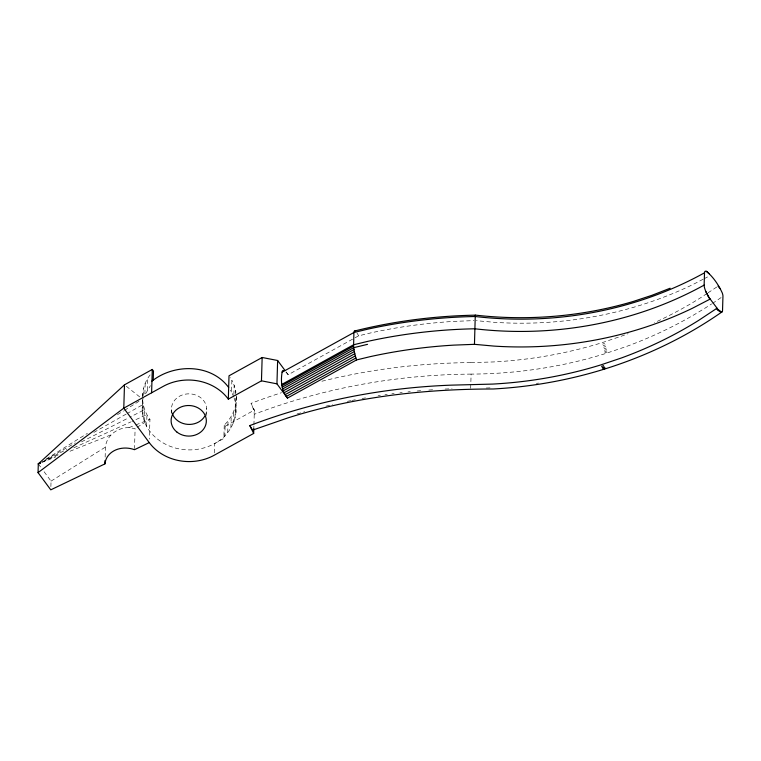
<?xml version="1.0" encoding="UTF-8"?>
<svg xmlns="http://www.w3.org/2000/svg" width="761" height="761" viewBox="0 0 761 761"><rect width="100%" height="100%" fill="white"/><g stroke="black" fill="none" stroke-linecap="round" stroke-linejoin="round"><path stroke-width="0.57" stroke-dasharray="3.81 2.85" d="M236.319 396.861C236.728 407.487 231.839 417.818 224.238 425.095L225.104 426.265L224.761 437.936L214.545 443.577A46.982 40.771 1.7 0 1 149.603 430.945C141.831 421.223 141.251 408.41 143.258 396.69M150.155 374.888C140.024 387.473 140.119 406.536 149.946 419.273L149.356 439.107M214.26 452.919L214.545 443.577C230.526 435.321 240.486 415.458 234.093 398.013M50.882 486.574L51.044 481.123L42.331 469.337M105.142 457.161L105.437 447.107A22.193 19.881 -11.7 0 1 110.431 435.663L112.79 433.351A22.335 19.929 -11.9 0 1 128.457 427.634L135.116 428.548L134.516 448.524M142.155 410.797L142.497 397.299M142.535 396.129L142.602 393.798M143.296 395.53L143.506 388.529M142.859 416.096L143.211 404.433L127.781 413.175M145.189 383.411L144.847 395.083L150.44 385.646M144.352 421.28L144.704 409.618L129.95 417.142M147.282 390.203L147.634 378.531M146.616 426.255L146.959 414.593L131.9 421.423M171.377 413.252L171.482 409.751M206.459 415.506L206.669 408.505M224.238 425.095L223.886 436.757L224.761 437.936M227.71 432.609L228.053 420.938M233.798 396.976L231.534 392.001L231.886 380.329L230.155 377.608M230.868 428.062L231.211 416.391M233.865 394.645L234.141 385.304L231.886 380.329M233.313 423.183L233.656 411.511M235.292 402.16L235.501 395.159M235.539 393.989L235.634 390.488L234.141 385.304M234.997 418.065L235.339 406.393M235.9 412.795L236.338 395.796M253.813 428.548L253.889 426.17M253.917 424.98L254.364 410.093L251.063 403.349A562.798 488.372 1.7 0 1 281.551 392.695M470.679 388.357L471.107 374.098A406.802 353.009 1.7 0 0 604.805 353.77L625.961 346.645A406.802 353.009 1.7 0 0 711.659 303.915M707.036 293.48L700.101 298.074A398.384 345.703 1.7 0 1 654.45 322.664M708.025 292.823L717.927 286.26M51.044 481.123L105.437 447.107M137.094 427.311L149.946 419.273L135.249 425.152M46.326 458.912L87.401 433.38M117.46 414.697L123.472 410.959M124.471 410.341L140.5 400.372M45.508 459.815L75.329 442.902M93.841 432.41L126.754 413.756M285.908 372.11A10.892 3.054 61.1 0 1 288.172 374.754L358.621 335.829L370.655 332.928A470.422 408.21 1.7 0 1 454.479 321.361L474.017 320.609M225.104 426.265L254.364 410.093L253.356 409.351M703.145 279.23L692.929 284.528A354.702 307.796 1.7 0 1 494.574 322.331L476.31 320.676M704.172 278.707L708.263 276.585M42.521 461.746L66.749 449.38M81.494 441.856L128.904 417.675M42.616 461.937L59.824 454.127M73.807 447.782L130.825 421.917M41.579 462.583L55.772 456.914M69.964 451.244L111.439 434.664M128.942 427.672L134.193 425.57M602.607 344.105L604.681 343.411M603.14 345.637L605.252 344.933M603.625 347.216L605.775 346.493M604.053 348.785L606.232 348.053M604.386 350.279L606.603 349.527M604.634 351.639L606.859 350.888M604.776 352.819L607.021 352.058M470.916 362.607L493.385 361.951A398.384 345.703 1.7 0 0 602.046 342.688L622.764 335.706A398.384 345.703 1.7 0 0 628.139 333.699M126.288 386.255L140.699 397.699M286.069 371.901L288.172 374.754M38.307 463.896L41.655 468.424M230.393 390.184L231.534 392.001M235.634 390.488L235.92 392.609M172.309 413.689A17.617 15.287 1.7 0 1 189.936 393.865A17.617 15.287 1.7 0 1 205.242 415.335M471.107 374.098A554.807 481.437 1.7 0 0 254.241 414.288A8.409 1.741 70.1 0 0 251.063 403.349M721.095 297.57A406.802 353.009 1.7 0 1 712.61 303.287M356.871 332.899A11.063 2.397 68.9 0 1 358.621 335.829M321.903 381.242A562.798 488.372 1.7 0 1 470.916 362.607M297.104 413.946A554.807 481.437 1.7 0 1 304.828 411.72M325.955 406.165A554.807 481.437 1.7 0 1 332.69 404.567M347.339 401.361A554.807 481.437 1.7 0 1 350.735 400.666M351.867 400.438A554.807 481.437 1.7 0 1 355.273 399.772M362.093 398.498A554.807 481.437 1.7 0 1 365.508 397.889M378.074 395.815A554.807 481.437 1.7 0 1 380.367 395.463M384.952 394.788A554.807 481.437 1.7 0 1 387.244 394.455M391.848 393.837A554.807 481.437 1.7 0 1 394.15 393.532M399.906 392.819A554.807 481.437 1.7 0 1 402.208 392.543M407.982 391.905A554.807 481.437 1.7 0 1 410.293 391.668M417.228 390.992A554.807 481.437 1.7 0 1 420.709 390.678M428.824 390.041A554.807 481.437 1.7 0 1 433.456 389.718M445.08 389.061A554.807 481.437 1.7 0 1 452.053 388.766M538.569 383.078A406.802 353.009 1.7 0 1 536.324 383.411M490.017 387.872A406.802 353.009 1.7 0 1 484.329 388.091"/><path stroke-width="1.14" d="M475.283 315.454L475.292 315.102C528.277 321.142 582.45 316.586 633.58 301.356L651.911 295.316L670.146 288.229M474.464 344.324L453.822 345.123A469.937 407.791 1.7 0 0 370.093 356.671L356.509 359.943L287.477 398.089C281.58 390.812 280.524 381.223 282.112 372.186L353.913 332.509L367.734 329.171A481.304 417.665 1.7 0 1 475.235 316.509A343.81 298.35 1.7 0 0 704.505 272.809A10.892 3.073 60.9 0 1 706.36 271.316C713.228 276.918 718.546 284.823 722.246 292.899A8.447 2.378 60.9 0 1 722.95 296.276L722.531 310.526A9.836 2.768 60.9 0 1 721.542 312.029L718.061 309.527L710.184 299.063L692.472 308.234A355.187 308.215 1.7 0 1 493.851 346.084L474.464 344.324L475.283 315.159C434.693 315.967 394.16 321.104 354.769 330.968M253.813 428.548L253.67 433.437L214.193 455.249A46.982 40.771 1.7 0 1 149.251 442.607L134.488 449.694A22.259 18.397 12.2 0 0 104.961 463.868L50.778 489.846L38.05 472.629L38.307 463.896L124.481 384.828L152.286 369.456L153.475 371.064L153.199 380.395M104.942 463.868L105.037 460.519M124.481 384.828L123.786 408.162L149.251 442.607M151.601 392.8L152.286 369.456M38.05 472.629L123.786 408.162L163.263 386.35A46.982 40.771 1.7 0 1 228.319 399.135L229.013 375.801L262.155 357.489L277.632 360.495L284.662 369.998M228.319 399.135L261.461 380.823L262.155 357.489M287.477 398.089L276.947 383.839L277.632 360.495M709.861 299.225L705.847 291.52A11.377 3.206 60.9 0 1 704.144 285.09L704.505 272.809M717.927 286.26L718.47 285.898M719.364 287.182L718.936 287.468L720.22 288.581M717.014 308.224L698.588 320.429A396.995 344.495 1.7 0 1 621.528 357.927L600.876 364.89A396.995 344.495 1.7 0 1 492.595 384.086L451.416 385.142A564.367 489.742 1.7 0 0 249.817 425.58L253.67 433.437M716.386 308.633L717.566 309.86L718.061 309.527M717.566 309.86L719.078 310.602M718.698 310.859L720.02 311.392M719.744 311.582L720.848 311.877M722.065 311.848C655.135 358.678 574.574 384.552 493.223 388.985C423.801 389.042 354.027 396.814 287.687 417.979L253.47 429.822M40.495 463.021L38.307 463.896L40.314 462.65M40.457 462.916L38.307 463.896L40.362 462.726M151.943 381.128C174.212 363.425 211.073 363.644 228.661 387.463M281.751 384.457L353.551 344.781L367.373 341.451A481.304 417.665 1.7 0 1 474.874 328.79A343.81 298.35 1.7 0 0 704.144 285.09M281.827 385.713L353.58 346.065L353.913 332.509A10.835 2.35 68.9 0 1 355.358 331.244M282.131 387.225L353.722 347.672L367.525 344.343M282.645 388.947L353.989 349.527L353.58 346.065M283.358 390.793L354.35 351.563L353.989 349.527M284.234 392.705L354.807 353.713L354.35 351.563M285.232 394.607L355.33 355.872L354.807 353.713M286.336 396.424L355.91 357.984L355.33 355.872M706.36 271.316L707.283 271.858M707.15 271.924L708.32 272.733M709.452 273.922L708.139 272.828M706.617 293.556L705.847 291.52M707.625 295.544L710.184 299.063M38.307 463.896L40.419 462.821M601.532 366.355L603.578 365.67M602.179 367.582L604.263 366.878M602.769 368.524L604.9 367.801M603.292 369.133L605.471 368.4M720.667 312L721.542 312.029M261.461 380.823L276.947 383.839M706.76 293.489L707.816 295.449M355.91 357.984L356.509 359.943M204.747 416.229A17.617 15.287 1.7 0 1 187.644 424.362A17.617 15.287 1.7 0 1 172.309 413.689M282.112 372.186A10.892 3.054 61.1 0 1 283.958 370.693M253.708 429.347A9.826 2.026 70.1 0 1 249.827 425.58M176.904 432.048A17.617 15.287 1.7 0 0 205.946 424.153A17.617 15.287 1.7 0 0 183.334 406.203A17.617 15.287 1.7 0 0 176.904 432.048"/></g></svg>
